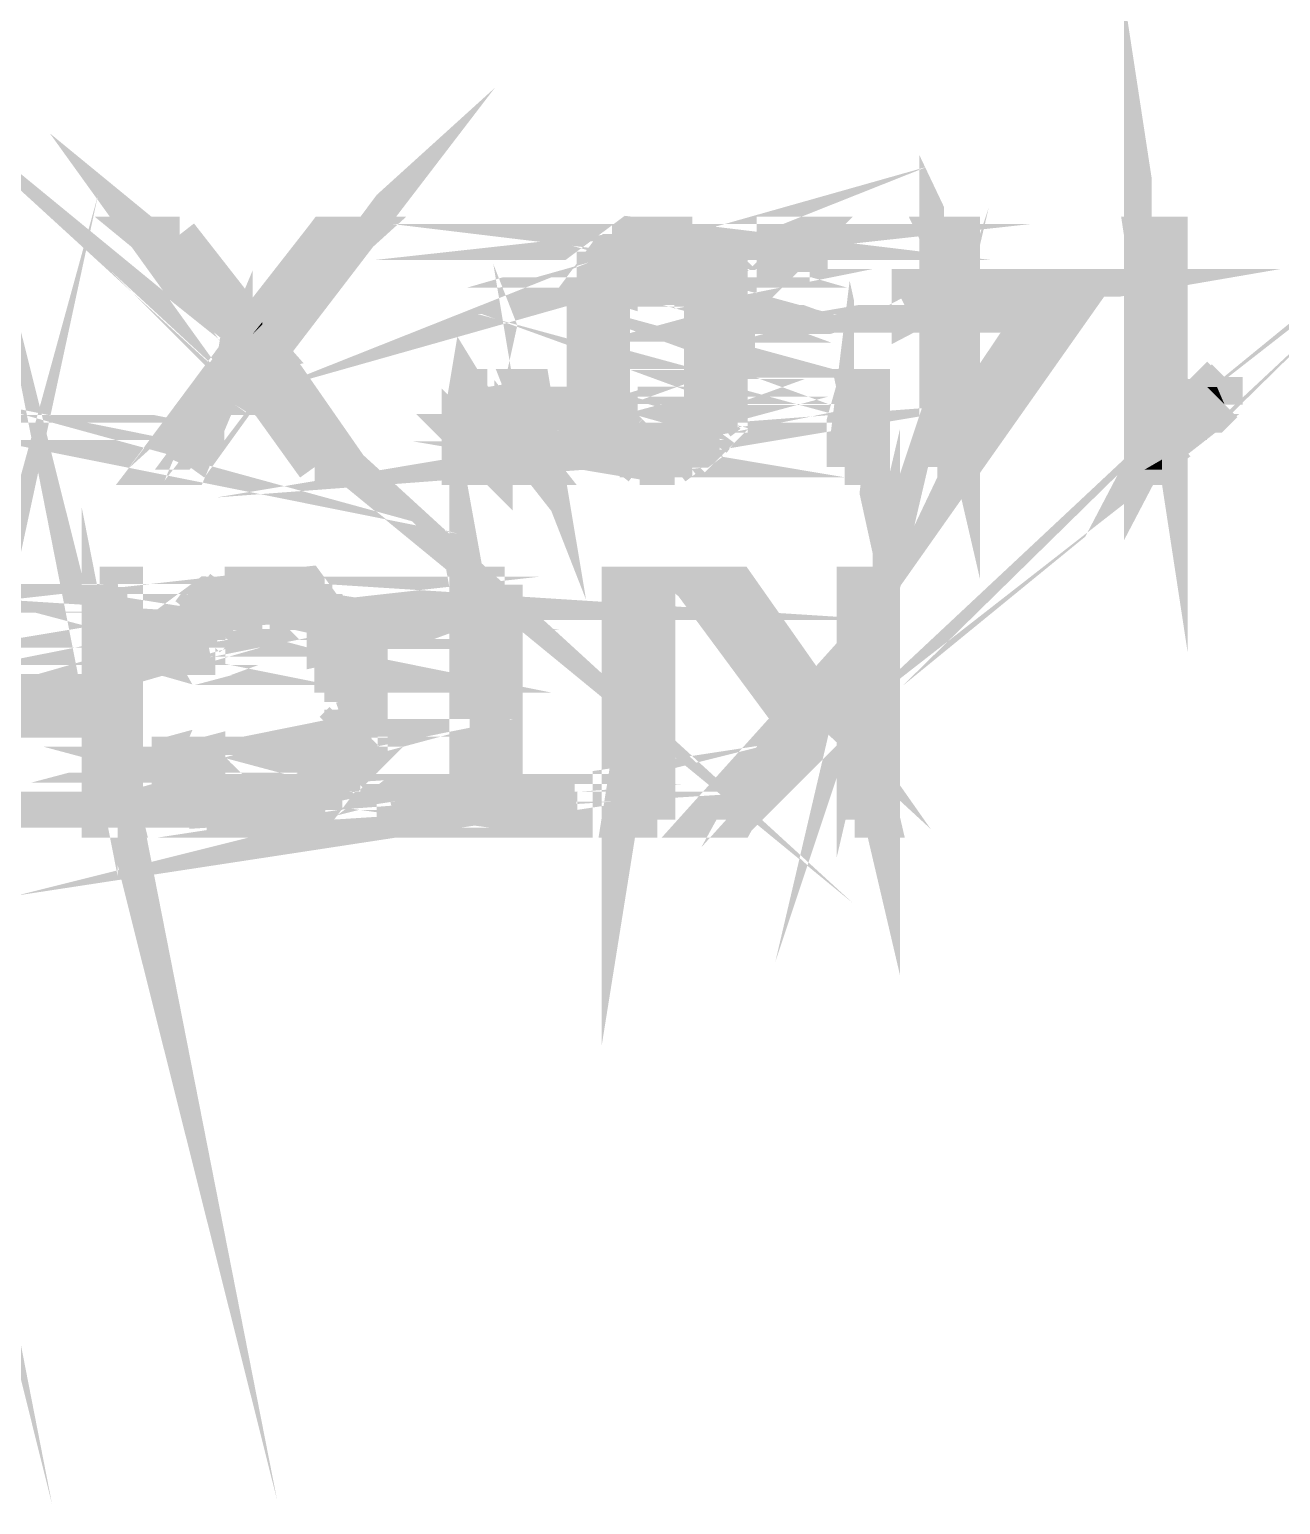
# Model space of a CAD drawing. Header units: inches. Extents: x -524 to 1067, y -71 to 1110.
# Drawn here: x 699.41 to 731.63, y 355.13 to 393.1 of the extents above; entities that cross this region are included whole.
import ezdxf

# ---------------------------------------------------------------- set-up
doc = ezdxf.new("R2010")
doc.units = ezdxf.units.IN
doc.header["$MEASUREMENT"] = 0
doc.layers.add('H', color=7, linetype='Continuous')
doc.layers.add('P', color=7, linetype='Continuous')

msp = doc.modelspace()

# ---------------------------------------------------------------- hatches: boundary and pattern name
at = {"layer": 'H', "linetype": 'Continuous'}
for points in [[(704.955, 385.7), (704.955, 385.506), (704.695, 384.539), (702.378, 387.824), (703.345, 387.824), (704.955, 385.7)], [(705.597, 384.798), (705.144, 385.247), (705.144, 385.247), (705.404, 385.572), (705.404, 385.7), (707.013, 387.824), (707.915, 387.824), (705.144, 385.247), (705.144, 385.247), (707.915, 387.824), (705.597, 384.798), (705.597, 384.798)], [(714.674, 387.565), (714.933, 387.824), (716.543, 387.824), (716.543, 387.565), (714.674, 387.565)], [(718.601, 386.857), (718.601, 387.824), (719.503, 387.824), (719.503, 386.857), (718.601, 386.857)], [(722.788, 386.408), (722.788, 387.824), (723.496, 387.824), (723.496, 386.408), (722.788, 386.408)], [(728.773, 383.189), (728.131, 381.772), (728.131, 387.824), (728.773, 387.824), (728.773, 383.189)], [(714.415, 387.375), (714.415, 387.565), (716.733, 387.565), (716.992, 387.375), (714.415, 387.375)], [(713.966, 386.667), (713.966, 386.857), (714.225, 387.116), (715.382, 387.375), (715.123, 387.116), (714.933, 387.116), (714.933, 386.857), (714.674, 386.857), (713.966, 386.667)], [(714.225, 387.116), (714.225, 387.375), (715.382, 387.375), (714.225, 387.116)], [(717.185, 386.667), (716.543, 386.857), (716.284, 386.857), (716.284, 387.116), (716.09, 387.116), (716.09, 387.309), (715.835, 387.375), (716.09, 387.375), (716.992, 387.116), (717.185, 387.116), (717.185, 386.667)], [(716.992, 387.116), (715.835, 387.375), (716.992, 387.375), (716.992, 387.116)], [(714.674, 386.408), (713.966, 386.667), (714.674, 386.857), (714.674, 386.408)], [(713.966, 386.408), (713.966, 386.667), (714.674, 386.408), (713.966, 386.408)], [(716.543, 386.408), (716.543, 386.857), (717.185, 386.667), (717.441, 386.667), (717.441, 385.247), (717.7, 385.057), (717.7, 384.798), (717.441, 384.539), (717.441, 384.349), (716.733, 384.09), (716.733, 386.408), (716.543, 386.408)], [(713.707, 386.214), (713.707, 386.408), (714.415, 386.214), (713.707, 386.214)], [(714.415, 386.214), (713.707, 386.408), (714.674, 386.408), (714.415, 386.214)], [(722.076, 385.7), (726.262, 386.408), (726.262, 385.7), (722.076, 385.7)], [(722.076, 385.7), (723.496, 386.408), (726.262, 386.408), (722.076, 385.7)], [(722.076, 385.7), (722.076, 386.408), (723.496, 386.408), (722.076, 385.7)], [(713.707, 384.798), (713.707, 386.214), (714.415, 386.214), (714.415, 384.798), (713.707, 384.798)], [(704.695, 384.539), (704.955, 385.506), (705.144, 385.506), (705.144, 385.247), (704.695, 384.539)], [(705.144, 385.247), (705.404, 385.506), (705.404, 385.572), (705.144, 385.247)], [(722.788, 381.772), (723.496, 382.929), (725.295, 385.7), (723.496, 381.772), (722.788, 381.772)], [(723.496, 382.929), (722.788, 381.772), (722.788, 385.7), (723.496, 385.7), (723.496, 382.929)], [(723.496, 381.772), (725.295, 385.7), (726.262, 385.7), (723.496, 381.772)], [(704.695, 384.539), (705.144, 385.247), (705.597, 384.798), (707.721, 381.772), (704.695, 384.539)], [(714.415, 384.09), (713.707, 384.349), (713.707, 384.798), (714.415, 384.539), (714.415, 384.09)], [(714.415, 384.539), (713.707, 384.798), (714.415, 384.798), (714.415, 384.539)], [(704.695, 383.448), (703.535, 381.772), (702.637, 381.772), (704.695, 384.539), (705.144, 384.09), (704.955, 383.769), (705.144, 384.09), (704.695, 383.641), (704.695, 383.641), (704.955, 383.897), (704.889, 383.641), (704.695, 383.641), (704.695, 383.641), (704.695, 383.448)], [(707.721, 381.772), (705.144, 384.09), (704.695, 384.539), (707.721, 381.772)], [(713.707, 384.09), (713.707, 384.349), (714.415, 384.09), (713.707, 384.09)], [(716.733, 383.448), (716.733, 384.09), (717.441, 384.349), (717.441, 383.189), (717.185, 382.929), (717.185, 382.74), (716.543, 382.929), (716.543, 383.189), (716.733, 383.448)], [(707.721, 381.772), (705.404, 383.897), (705.144, 383.897), (705.144, 384.09), (707.721, 381.772)], [(713.966, 382.929), (713.966, 383.189), (713.707, 383.448), (713.707, 384.09), (714.415, 384.09), (714.415, 383.448), (714.674, 383.448), (714.674, 382.929), (713.966, 382.929)], [(730.19, 383.448), (729.996, 383.897), (730.19, 384.09), (730.19, 383.448)], [(707.721, 381.772), (705.404, 383.641), (705.404, 383.897), (707.721, 381.772)], [(706.82, 381.772), (705.597, 383.448), (705.404, 383.641), (707.721, 381.772), (706.82, 381.772)], [(710.488, 381.772), (710.488, 382.74), (710.747, 383.897), (711.199, 383.897), (711.389, 382.74), (711.389, 381.772), (710.488, 381.772)], [(711.908, 381.772), (711.908, 382.74), (712.097, 383.897), (712.356, 383.897), (712.616, 382.74), (712.616, 381.772), (711.908, 381.772)], [(720.47, 381.772), (720.47, 382.929), (720.726, 383.897), (721.178, 383.897), (721.178, 381.772), (720.47, 381.772)], [(729.029, 383.448), (729.288, 383.641), (729.482, 383.641), (730.19, 383.448), (729.029, 383.448)], [(730.19, 383.448), (729.482, 383.641), (729.741, 383.897), (730.19, 383.448)], [(730.19, 383.448), (729.741, 383.897), (729.996, 383.897), (730.19, 383.448)], [(728.773, 383.189), (730.19, 383.448), (729.996, 383.189), (728.773, 383.189)], [(728.773, 383.189), (729.029, 383.448), (730.19, 383.448), (728.773, 383.189)], [(714.225, 382.481), (714.225, 382.74), (713.966, 382.929), (714.674, 382.929), (715.123, 382.481), (714.225, 382.481)], [(716.09, 382.481), (716.543, 382.929), (717.185, 382.74), (716.992, 382.481), (716.09, 382.481)], [(729.482, 382.929), (728.131, 381.772), (728.773, 383.189), (729.741, 383.189), (729.741, 382.929), (729.482, 382.929)], [(728.131, 381.772), (729.482, 382.929), (729.288, 382.74), (728.131, 381.772)], [(714.415, 382.221), (714.225, 382.481), (715.576, 382.481), (714.415, 382.221)], [(714.415, 382.221), (716.992, 382.481), (716.733, 382.221), (714.415, 382.221)], [(714.415, 382.221), (715.576, 382.481), (716.992, 382.481), (714.415, 382.221)], [(728.131, 381.772), (729.029, 382.546), (729.029, 382.74), (729.288, 382.74), (729.029, 382.546), (729.029, 382.481), (728.131, 381.772)], [(728.131, 381.772), (729.029, 382.481), (728.773, 382.221), (728.131, 381.772)], [(715.123, 381.772), (714.933, 382.032), (714.674, 382.032), (714.415, 382.221), (716.733, 382.221), (716.543, 382.032), (716.284, 382.032), (716.09, 381.772), (715.123, 381.772)], [(728.131, 381.772), (728.773, 382.221), (728.58, 382.032), (728.131, 381.772)], [(728.131, 381.772), (728.58, 382.032), (728.58, 381.772), (728.131, 381.772)], [(698.002, 375.268), (697.294, 372.761), (697.294, 378.747), (698.002, 375.977), (701.217, 375.268), (698.002, 375.268)], [(701.929, 372.761), (701.217, 375.268), (701.217, 378.747), (701.929, 372.761)], [(701.929, 372.761), (701.217, 378.747), (701.929, 378.747), (701.929, 372.761)], [(703.794, 378.294), (703.987, 378.553), (704.247, 378.553), (706.564, 378.747), (706.82, 378.553), (707.013, 378.553), (707.013, 378.294), (703.794, 378.294)], [(704.247, 378.553), (704.502, 378.747), (706.564, 378.747), (704.247, 378.553)], [(710.747, 373.469), (710.747, 378.747), (711.648, 378.747), (711.648, 373.469), (710.747, 373.469)], [(714.674, 372.761), (714.674, 378.747), (715.576, 378.747), (715.576, 372.761), (714.674, 372.761)], [(719.758, 375.787), (719.05, 375.268), (716.543, 378.747), (717.7, 378.747), (719.758, 375.787)], [(720.726, 372.761), (720.726, 378.747), (721.368, 378.747), (721.368, 372.761), (720.726, 372.761)], [(703.535, 378.104), (705.404, 378.294), (705.404, 378.104), (703.535, 378.104)], [(703.535, 378.104), (703.794, 378.294), (705.404, 378.294), (703.535, 378.104)], [(705.597, 378.104), (705.597, 378.294), (707.272, 378.104), (705.597, 378.104)], [(707.272, 378.104), (705.597, 378.294), (707.272, 378.294), (707.272, 378.104)], [(703.535, 377.845), (703.535, 378.104), (704.695, 378.104), (704.502, 377.845), (703.535, 377.845)], [(706.564, 377.845), (706.305, 378.104), (707.462, 378.104), (707.462, 377.845), (706.564, 377.845)], [(703.086, 377.137), (703.086, 377.652), (703.345, 377.652), (704.502, 377.845), (703.987, 377.396), (703.987, 377.137), (703.794, 377.137), (703.794, 376.944), (702.827, 376.944), (703.086, 377.137)], [(703.345, 377.652), (703.345, 377.845), (704.502, 377.845), (703.345, 377.652)], [(706.82, 377.652), (706.82, 377.845), (707.721, 377.845), (707.721, 377.652), (706.82, 377.652)], [(707.013, 377.137), (707.013, 377.652), (707.915, 377.652), (707.915, 377.396), (707.013, 377.137)], [(707.013, 377.137), (707.915, 377.396), (707.915, 377.137), (707.013, 377.137)], [(707.272, 376.429), (707.272, 377.137), (707.915, 377.137), (708.17, 376.944), (708.17, 375.977), (707.462, 375.787), (707.462, 376.236), (707.272, 376.429)], [(703.794, 376.688), (702.827, 376.944), (703.794, 376.944), (703.794, 376.688)], [(717.7, 372.761), (719.758, 375.787), (720.726, 376.688), (720.726, 375.787), (717.7, 372.761)], [(701.217, 375.268), (698.002, 375.977), (701.217, 375.977), (701.217, 375.268)], [(707.462, 375.268), (707.462, 375.787), (708.17, 375.528), (708.17, 374.82), (707.915, 374.626), (707.915, 374.371), (707.013, 374.111), (707.013, 374.371), (707.272, 374.371), (707.272, 375.079), (707.462, 375.268)], [(708.17, 375.528), (707.462, 375.787), (708.17, 375.977), (708.17, 375.528)], [(716.733, 372.761), (719.05, 375.268), (719.758, 375.787), (717.7, 372.761), (716.733, 372.761)], [(701.217, 372.761), (701.217, 375.268), (701.929, 372.761), (701.217, 372.761)], [(703.086, 374.371), (703.794, 374.626), (703.794, 374.371), (703.086, 374.371)], [(703.086, 374.111), (703.086, 374.371), (703.987, 374.371), (703.987, 374.111), (704.247, 373.918), (703.345, 373.659), (703.345, 374.111), (703.086, 374.111)], [(706.564, 373.659), (707.013, 374.111), (707.915, 374.111), (707.462, 373.659), (706.564, 373.659)], [(707.013, 374.111), (707.915, 374.371), (707.915, 374.111), (707.013, 374.111)], [(703.535, 373.469), (703.535, 373.659), (703.345, 373.659), (704.247, 373.918), (704.247, 373.659), (704.502, 373.659), (703.535, 373.469)], [(703.535, 373.469), (704.502, 373.659), (704.695, 373.469), (703.535, 373.469)], [(703.794, 373.21), (703.794, 373.469), (707.272, 373.469), (706.82, 372.951), (703.987, 372.951), (703.987, 373.21), (703.794, 373.21)], [(706.305, 373.469), (706.305, 373.659), (707.462, 373.659), (707.462, 373.469), (706.305, 373.469)], [(708.882, 372.761), (713.517, 373.469), (713.517, 372.761), (708.882, 372.761)], [(708.882, 372.761), (711.648, 373.469), (713.517, 373.469), (708.882, 372.761)], [(708.882, 372.761), (708.882, 373.469), (711.648, 373.469), (708.882, 372.761)], [(704.502, 372.761), (704.502, 372.951), (706.564, 372.951), (706.305, 372.761), (704.502, 372.761)]]:
    msp.add_hatch(color=256, dxfattribs=at).paths.add_polyline_path(points)

# ---------------------------------------------------------------- linework, layer by layer
at = {"layer": 'P', "const_width": 0.927}
for points in [[(705.404, 383.897), (707.655, 381.838), (705.144, 383.897), (705.404, 383.897)], [(705.597, 384.798), (707.915, 387.824), (705.144, 385.313), (705.597, 384.798)], [(704.889, 385.765), (702.378, 387.824), (704.695, 384.605)], [(695.425, 375.334), (696.067, 372.761), (695.425, 376.042), (695.425, 375.334)], [(701.217, 375.334), (701.863, 372.761), (701.217, 376.042), (701.217, 375.334)], [(722.788, 386.473), (723.43, 386.473), (722.788, 387.824), (722.788, 386.473)], [(714.608, 386.922), (713.966, 386.667), (714.868, 386.922), (714.608, 386.922)], [(728.773, 387.824), (728.065, 387.824), (728.773, 383.189), (728.773, 387.824)], [(697.936, 375.334), (697.936, 376.042), (697.228, 372.761), (697.936, 375.334)], [(707.915, 387.824), (705.144, 385.313), (707.013, 387.824), (707.915, 387.824)], [(720.66, 375.787), (721.368, 378.812), (720.66, 376.688), (720.66, 375.787)], [(704.889, 385.765), (702.378, 387.824), (703.279, 387.824)], [(703.279, 387.824), (704.889, 385.765)], [(705.144, 385.313), (707.013, 387.824)], [(707.013, 387.824), (705.404, 385.506)], [(707.013, 387.824), (705.404, 385.506)], [(705.404, 385.765), (707.013, 387.824)], [(714.868, 387.824), (716.477, 387.63), (714.608, 387.63), (714.868, 387.824)], [(716.284, 387.824), (714.868, 387.824), (715.123, 387.824)], [(716.284, 387.824), (714.868, 387.824), (716.477, 387.824)], [(714.868, 387.824), (716.477, 387.824)], [(716.477, 387.824), (714.868, 387.824), (714.868, 387.824), (716.477, 387.824)], [(714.868, 387.824), (716.477, 387.63), (716.477, 387.824)], [(716.025, 387.824), (715.123, 387.824)], [(715.123, 387.824), (715.316, 387.824)], [(716.025, 387.824), (715.123, 387.824), (716.284, 387.824), (716.025, 387.824)], [(715.123, 387.824), (716.284, 387.824)], [(715.835, 387.824), (715.576, 387.824), (715.316, 387.824)], [(715.316, 387.824), (715.576, 387.824)], [(715.835, 387.824), (715.316, 387.824), (716.025, 387.824), (715.835, 387.824)], [(715.316, 387.824), (716.025, 387.824), (715.316, 387.824), (715.316, 387.824), (716.025, 387.824), (715.316, 387.824)], [(716.025, 387.824), (716.025, 387.824), (715.316, 387.824)], [(715.576, 387.824), (715.835, 387.824)], [(716.477, 387.824), (716.284, 387.824)], [(719.503, 387.824), (718.601, 386.922), (719.503, 386.922)], [(719.503, 387.824), (718.601, 386.922), (718.601, 387.824), (719.503, 387.824)], [(719.503, 387.824), (719.503, 386.922), (719.503, 387.824)], [(719.503, 387.824), (719.503, 387.824)], [(719.503, 386.922), (719.503, 387.824)], [(723.43, 386.473), (722.788, 387.824), (723.43, 387.824), (723.43, 386.473)], [(728.065, 387.824), (728.773, 383.189), (728.065, 381.838), (728.065, 387.824)], [(714.415, 387.63), (716.733, 387.63), (714.415, 387.375)], [(714.868, 386.922), (713.966, 386.922), (714.868, 387.182), (714.868, 386.922)], [(715.316, 387.375), (714.159, 387.182)], [(715.576, 387.375), (714.159, 387.375)], [(714.159, 387.375), (716.992, 387.375)], [(715.576, 387.375), (714.159, 387.375)], [(714.159, 387.375), (715.316, 387.375), (715.576, 387.375)], [(714.159, 387.375), (715.316, 387.375)], [(715.316, 387.375), (714.159, 387.182)], [(714.159, 387.182), (714.159, 387.375)], [(715.316, 387.375), (714.159, 387.182), (715.316, 387.375)], [(714.415, 387.375), (716.992, 387.375), (714.159, 387.375)], [(714.159, 387.375), (714.415, 387.375)], [(714.415, 387.63), (716.733, 387.63)], [(716.733, 387.63), (714.415, 387.63)], [(714.415, 387.375), (714.415, 387.63)], [(716.733, 387.63), (714.415, 387.375)], [(714.415, 387.375), (716.992, 387.375), (716.733, 387.63)], [(714.415, 387.63), (716.733, 387.63)], [(716.733, 387.63), (716.733, 387.63), (714.415, 387.63)], [(714.608, 387.63), (716.733, 387.63), (714.608, 387.63)], [(716.477, 387.63), (714.608, 387.63), (716.733, 387.63), (716.477, 387.63)], [(715.123, 387.182), (715.316, 387.375)], [(715.316, 387.375), (715.316, 387.375)], [(715.576, 387.375), (716.992, 387.375), (715.576, 387.375), (716.992, 387.375), (715.835, 387.375), (715.576, 387.375)], [(716.992, 387.375), (715.576, 387.375), (716.992, 387.375), (716.992, 387.375)], [(716.992, 387.375), (715.576, 387.375)], [(715.835, 387.375), (716.992, 387.182), (715.835, 387.375)], [(716.992, 387.375), (715.835, 387.375)], [(715.835, 387.375), (716.992, 387.182)], [(716.025, 387.375), (716.992, 387.182)], [(716.025, 387.182), (716.025, 387.375)], [(716.992, 387.182), (716.992, 387.375)], [(702.571, 381.838), (703.535, 381.838), (704.695, 384.605), (702.571, 381.838)], [(713.966, 386.667), (714.868, 386.922), (713.966, 386.922), (713.966, 386.667)], [(713.966, 386.922), (714.868, 387.182), (714.159, 387.182), (713.966, 386.922)], [(717.185, 387.182), (716.284, 387.182), (717.185, 386.922), (717.185, 387.182)], [(714.608, 386.922), (713.966, 386.667), (714.608, 386.922)], [(714.868, 387.182), (714.159, 387.182), (715.123, 387.182), (714.868, 387.182)], [(714.159, 387.182), (715.123, 387.182)], [(715.123, 387.182), (714.159, 387.182)], [(714.159, 387.182), (714.159, 387.182)], [(715.123, 387.182), (714.159, 387.182)], [(714.159, 387.182), (715.123, 387.182), (715.123, 387.182), (714.159, 387.182)], [(716.284, 387.182), (717.185, 386.922), (716.284, 386.922), (716.284, 387.182)], [(716.992, 387.182), (716.025, 387.182)], [(716.992, 387.182), (716.025, 387.182)], [(716.025, 387.182), (717.185, 387.182), (716.992, 387.182)], [(716.025, 387.182), (717.185, 387.182), (716.284, 387.182), (716.025, 387.182)], [(717.185, 386.922), (716.284, 386.922), (717.185, 386.922), (717.185, 386.922), (716.284, 386.922)], [(717.185, 386.922), (716.477, 386.922), (716.284, 386.922)], [(716.477, 386.922), (717.185, 386.667), (716.477, 386.922)], [(717.185, 386.922), (716.477, 386.922)], [(716.477, 386.922), (717.185, 386.667)], [(716.477, 386.922), (717.185, 386.667), (716.477, 386.922)], [(716.477, 386.922), (716.477, 386.922)], [(717.185, 386.667), (717.185, 386.922)], [(717.441, 386.667), (716.477, 386.473), (717.441, 386.473), (717.441, 386.667)], [(713.966, 386.667), (714.608, 386.473), (713.966, 386.667)], [(714.608, 386.667), (713.966, 386.667), (714.608, 386.667), (714.608, 386.667), (713.966, 386.667), (714.608, 386.667)], [(713.966, 386.667), (713.966, 386.667), (714.608, 386.667)], [(713.966, 386.667), (714.608, 386.473), (714.608, 386.667)], [(716.477, 386.667), (717.185, 386.667), (716.477, 386.667), (716.477, 386.667), (717.185, 386.667)], [(716.477, 386.667), (717.441, 386.667)], [(716.477, 386.667), (717.441, 386.667)], [(717.441, 386.667), (716.477, 386.473), (716.477, 386.667)], [(717.441, 386.667), (717.185, 386.667)], [(723.43, 385.765), (722.788, 385.765), (723.43, 382.995), (723.43, 385.765)], [(703.535, 381.838), (704.695, 384.605), (704.695, 383.448)], [(713.707, 386.473), (714.415, 386.214), (713.707, 386.473)], [(714.608, 386.473), (713.707, 386.473), (714.608, 386.473), (713.707, 386.473)], [(713.707, 386.473), (714.415, 386.214)], [(713.966, 386.473), (714.608, 386.473), (713.707, 386.473), (713.966, 386.473)], [(713.707, 386.214), (714.415, 386.214)], [(714.415, 386.214), (713.707, 386.214)], [(713.707, 386.214), (714.415, 386.214)], [(714.415, 386.214), (713.707, 386.021)], [(713.707, 386.021), (713.707, 386.214)], [(714.415, 386.214), (713.707, 386.021)], [(713.707, 386.021), (714.415, 386.021), (714.415, 386.214)], [(713.707, 386.214), (714.415, 386.214), (714.415, 386.214)], [(714.415, 386.214), (713.707, 386.214)], [(714.415, 386.214), (714.608, 386.473)], [(716.733, 386.214), (717.441, 386.021), (716.733, 386.021), (716.733, 386.214)], [(717.441, 386.473), (716.733, 386.473), (717.441, 386.214), (717.441, 386.473)], [(716.733, 386.473), (717.441, 386.214), (716.733, 386.214), (716.733, 386.473)], [(716.477, 386.473), (717.441, 386.473), (716.733, 386.473), (716.477, 386.473)], [(717.441, 386.214), (716.733, 386.214), (717.441, 386.214), (717.441, 386.214), (716.733, 386.214), (717.441, 386.214)], [(716.733, 386.214), (716.733, 386.214), (717.441, 386.214)], [(716.733, 386.214), (717.441, 386.021), (717.441, 386.214)], [(726.197, 385.765), (722.076, 385.765), (726.197, 386.473)], [(721.112, 381.838), (720.66, 383.897), (720.404, 381.838)], [(723.43, 386.473), (726.197, 386.473), (722.076, 385.765)], [(722.076, 386.473), (723.43, 386.473), (722.076, 385.765), (722.076, 386.473)], [(722.076, 385.765), (723.43, 386.473)], [(722.076, 386.473), (722.788, 386.473), (722.076, 386.473), (722.076, 386.473), (722.788, 386.473)], [(722.076, 386.473), (723.43, 386.473), (722.788, 386.473)], [(726.197, 386.473), (723.43, 386.473)], [(723.43, 386.473), (726.197, 386.473)], [(726.197, 386.473), (726.197, 385.765)], [(726.197, 386.473), (726.197, 386.473)], [(698.451, 382.995), (697.483, 383.189), (698.191, 382.995), (698.451, 382.995)], [(713.707, 386.021), (714.415, 386.021)], [(714.415, 386.021), (713.707, 385.765)], [(713.707, 385.765), (713.707, 386.021)], [(714.415, 386.021), (713.707, 385.765)], [(713.707, 385.765), (714.415, 385.765), (714.415, 386.021)], [(717.441, 386.021), (716.733, 386.021), (717.441, 385.765), (717.441, 386.021)], [(716.733, 386.021), (717.441, 385.765), (716.733, 385.765), (716.733, 386.021)], [(725.295, 385.765), (726.197, 385.765), (723.43, 381.838), (725.295, 385.765)], [(704.695, 384.605), (704.889, 385.765)], [(704.695, 384.605), (704.889, 385.765)], [(704.695, 384.605), (705.144, 385.506)], [(704.695, 384.605), (705.144, 385.506), (704.889, 385.506)], [(704.889, 385.506), (704.695, 384.605)], [(704.889, 385.506), (704.695, 384.605)], [(704.889, 385.765), (704.889, 385.506)], [(705.404, 385.506), (705.144, 385.313)], [(705.144, 385.506), (705.144, 385.313)], [(705.404, 385.506), (705.404, 385.765)], [(705.404, 385.506), (705.404, 385.765), (705.404, 385.506)], [(705.404, 385.765), (705.404, 385.765), (705.404, 385.765)], [(713.707, 385.506), (714.415, 385.313), (713.707, 385.313)], [(713.707, 385.765), (714.415, 385.765), (713.707, 385.765), (713.707, 385.765), (714.415, 385.765)], [(713.707, 385.765), (714.415, 385.506)], [(713.707, 385.765), (714.415, 385.506)], [(714.415, 385.506), (713.707, 385.506), (713.707, 385.765)], [(714.415, 385.506), (713.707, 385.506)], [(713.707, 385.506), (714.415, 385.313)], [(713.707, 385.313), (713.707, 385.506)], [(717.441, 385.506), (716.733, 385.313), (717.441, 385.313), (717.441, 385.506)], [(714.415, 385.506), (714.415, 385.765)], [(714.415, 385.313), (714.415, 385.506)], [(717.441, 385.765), (716.733, 385.765), (717.441, 385.506), (717.441, 385.765)], [(716.733, 385.765), (717.441, 385.506), (716.733, 385.506), (716.733, 385.765)], [(717.441, 385.506), (716.733, 385.506), (717.441, 385.506), (717.441, 385.506), (716.733, 385.506)], [(717.441, 385.506), (716.733, 385.313), (716.733, 385.506)], [(721.112, 383.897), (721.112, 381.838), (720.66, 383.897), (721.112, 383.897)], [(722.076, 385.765), (725.295, 385.765)], [(725.295, 385.765), (726.197, 385.765), (722.076, 385.765)], [(722.788, 385.765), (723.43, 382.995)], [(722.788, 381.838), (722.788, 385.765)], [(725.295, 385.765), (723.43, 382.995)], [(723.43, 381.838), (725.295, 385.765)], [(705.144, 385.313), (705.597, 384.798), (704.695, 384.605), (705.144, 385.313)], [(705.144, 385.313), (704.695, 384.605)], [(714.415, 385.313), (713.707, 385.313), (714.415, 385.057)], [(712.55, 382.74), (712.097, 383.897), (711.842, 382.74)], [(713.707, 385.313), (714.415, 385.057)], [(714.415, 385.057), (713.707, 385.057), (713.707, 385.313)], [(714.415, 385.057), (713.707, 385.057)], [(713.707, 385.057), (714.415, 384.798)], [(713.707, 385.057), (714.415, 384.798)], [(714.415, 384.798), (713.707, 384.798), (713.707, 385.057)], [(717.634, 385.057), (716.733, 384.798), (717.634, 384.798), (717.634, 385.057)], [(714.415, 385.057), (714.415, 385.313)], [(714.415, 384.798), (714.415, 385.057)], [(717.441, 385.313), (716.733, 385.057), (717.634, 385.057)], [(716.733, 385.057), (717.634, 385.057), (716.733, 384.798), (716.733, 385.057)], [(716.733, 385.313), (717.441, 385.313), (716.733, 385.057), (716.733, 385.313)], [(717.634, 385.057), (717.441, 385.313)], [(704.695, 383.641), (704.889, 383.897), (704.889, 383.641), (704.695, 383.641)], [(705.597, 384.798), (704.695, 384.605)], [(707.655, 381.838), (705.144, 383.897), (705.144, 384.156), (707.655, 381.838)], [(707.655, 381.838), (705.597, 384.798)], [(711.389, 382.74), (710.681, 383.897), (710.488, 382.74)], [(713.707, 384.798), (714.415, 384.605), (713.707, 384.798), (714.415, 384.605)], [(714.415, 384.605), (713.707, 384.605), (713.707, 384.798)], [(714.415, 384.798), (713.707, 384.798), (714.415, 384.798), (713.707, 384.798)], [(713.707, 384.798), (714.415, 384.605)], [(714.415, 384.605), (714.415, 384.798)], [(716.733, 384.798), (717.441, 384.605), (716.733, 384.605), (716.733, 384.798)], [(716.733, 384.798), (717.634, 384.798)], [(717.634, 384.798), (716.733, 384.798)], [(716.733, 384.798), (716.733, 384.798)], [(717.634, 384.798), (716.733, 384.798)], [(716.733, 384.798), (717.441, 384.605)], [(717.441, 384.605), (717.634, 384.798)], [(704.695, 384.605), (705.144, 384.156), (707.655, 381.838)], [(707.655, 381.838), (704.695, 384.605)], [(704.695, 384.605), (707.655, 381.838)], [(704.695, 384.605), (704.695, 383.448)], [(704.695, 383.448), (705.144, 384.156), (704.695, 384.605)], [(714.415, 384.605), (713.707, 384.605)], [(713.707, 384.605), (714.415, 384.349)], [(713.707, 384.605), (714.415, 384.349)], [(714.415, 384.349), (713.707, 384.349), (713.707, 384.605)], [(713.707, 384.349), (714.415, 384.156), (713.707, 384.349)], [(714.415, 384.349), (713.707, 384.349)], [(713.707, 384.349), (714.415, 384.156)], [(714.415, 384.349), (714.415, 384.605)], [(714.415, 384.156), (714.415, 384.349)], [(717.441, 384.605), (716.733, 384.605), (717.441, 384.605), (717.441, 384.605), (716.733, 384.605)], [(717.441, 384.605), (716.733, 384.349), (716.733, 384.605)], [(717.441, 384.605), (716.733, 384.349)], [(717.441, 384.349), (716.733, 384.156), (717.441, 384.349)], [(716.733, 384.349), (717.441, 384.349)], [(716.733, 384.349), (717.441, 384.349)], [(717.441, 384.349), (716.733, 384.156), (716.733, 384.349)], [(717.441, 384.349), (717.441, 384.605)], [(704.695, 383.448), (705.144, 384.156)], [(705.144, 384.156), (704.695, 383.641)], [(705.144, 384.156), (704.695, 383.641)], [(704.695, 383.641), (704.889, 383.897), (705.144, 384.156)], [(704.889, 383.897), (704.889, 383.897), (704.889, 383.897)], [(705.144, 384.156), (707.655, 381.838), (705.144, 384.156), (705.144, 384.156)], [(705.404, 383.897), (707.655, 381.838), (705.404, 383.897)], [(711.389, 382.74), (710.681, 383.897)], [(710.681, 383.897), (711.199, 383.897)], [(711.199, 383.897), (711.389, 382.74)], [(712.55, 382.74), (712.097, 383.897), (712.356, 383.897), (712.55, 382.74)], [(713.707, 383.897), (714.415, 384.156)], [(713.707, 383.897), (714.415, 384.156)], [(714.415, 384.156), (713.707, 384.156), (713.707, 383.897)], [(714.415, 384.156), (713.707, 384.156), (713.707, 384.156), (714.415, 384.156)], [(713.707, 384.156), (714.415, 384.156), (714.415, 384.156), (713.707, 384.156)], [(713.707, 383.641), (714.415, 383.897)], [(713.707, 383.641), (714.415, 383.897)], [(714.415, 383.897), (713.707, 383.897), (713.707, 383.641)], [(714.415, 383.897), (713.707, 383.897)], [(714.415, 384.156), (714.415, 383.897)], [(714.415, 383.897), (714.415, 383.641)], [(717.441, 383.897), (716.733, 383.641), (717.441, 383.641), (717.441, 383.897)], [(716.733, 384.156), (717.441, 383.897), (716.733, 383.897), (716.733, 384.156)], [(717.441, 384.156), (716.733, 384.156)], [(716.733, 384.156), (717.441, 383.897), (717.441, 384.156)], [(717.441, 383.897), (716.733, 383.897), (717.441, 383.897), (717.441, 383.897), (716.733, 383.897)], [(717.441, 383.897), (716.733, 383.641), (716.733, 383.897)], [(720.66, 383.897), (720.404, 381.838)], [(720.404, 381.838), (720.404, 382.995), (720.66, 383.897)], [(721.112, 383.897), (721.112, 382.995), (721.112, 383.897), (721.112, 383.897), (721.112, 382.995)], [(721.112, 383.897), (721.112, 381.838)], [(729.482, 383.641), (729.741, 383.897), (730.19, 383.448)], [(729.741, 383.897), (730.19, 383.448)], [(729.93, 383.897), (729.741, 383.897)], [(730.19, 384.156), (729.93, 383.897)], [(730.19, 383.448), (729.93, 383.897)], [(730.19, 383.448), (729.93, 383.897)], [(729.93, 383.897), (729.93, 383.897)], [(729.93, 383.897), (730.19, 383.448)], [(729.93, 383.897), (730.19, 383.448)], [(730.19, 383.448), (730.19, 384.156)], [(730.19, 383.448), (730.19, 384.156), (730.19, 384.156), (730.19, 383.448)], [(698.9, 383.448), (697.936, 383.641), (698.191, 383.641)], [(697.743, 383.448), (698.9, 383.448), (697.936, 383.641), (697.743, 383.448)], [(704.695, 383.641), (704.695, 383.448)], [(705.404, 383.641), (705.597, 383.448), (707.655, 381.838), (705.404, 383.641)], [(705.404, 383.641), (707.655, 381.838), (705.404, 383.641), (705.404, 383.641)], [(711.648, 373.469), (710.681, 378.812), (710.681, 373.469)], [(711.842, 381.838), (712.55, 381.838), (711.842, 382.74), (711.842, 381.838)], [(714.415, 383.448), (713.707, 383.641)], [(713.707, 383.641), (713.707, 383.448)], [(714.415, 383.448), (713.707, 383.641)], [(713.707, 383.641), (714.415, 383.641), (714.415, 383.448)], [(713.707, 383.641), (714.415, 383.641), (713.707, 383.641), (713.707, 383.641), (714.415, 383.641)], [(716.733, 383.641), (717.441, 383.448), (716.733, 383.448), (716.733, 383.641)], [(716.733, 383.641), (717.441, 383.641), (716.733, 383.641), (716.733, 383.641), (717.441, 383.641)], [(716.733, 383.641), (717.441, 383.448), (717.441, 383.641)], [(730.19, 383.448), (729.222, 383.641), (729.029, 383.448)], [(730.19, 383.448), (729.222, 383.641)], [(729.222, 383.641), (729.482, 383.641), (730.19, 383.448)], [(729.482, 383.641), (730.19, 383.448), (729.482, 383.641), (730.19, 383.448), (729.482, 383.641), (729.482, 383.641), (730.19, 383.448)], [(704.695, 383.448), (703.535, 381.838)], [(705.597, 383.448), (707.655, 381.838)], [(706.754, 381.838), (705.597, 383.448)], [(710.488, 381.838), (711.389, 381.838), (710.488, 382.74), (710.488, 381.838)], [(714.608, 383.189), (713.707, 383.448), (714.608, 383.448), (714.608, 383.189)], [(714.608, 382.995), (713.966, 382.995), (714.608, 383.189), (714.608, 382.995)], [(713.966, 382.995), (714.608, 383.189), (713.966, 383.189), (713.966, 382.995)], [(717.441, 383.189), (716.477, 382.995), (717.185, 382.995)], [(714.868, 382.74), (713.966, 382.995), (714.159, 382.74)], [(717.441, 383.448), (716.477, 383.189), (717.441, 383.189), (717.441, 383.448)], [(714.608, 383.189), (713.707, 383.448)], [(713.707, 383.448), (713.966, 383.189)], [(713.707, 383.448), (714.608, 383.448), (713.707, 383.448), (713.707, 383.448), (714.608, 383.448)], [(713.707, 383.448), (714.415, 383.448), (714.608, 383.448)], [(713.707, 383.448), (714.415, 383.448)], [(714.608, 383.189), (713.966, 383.189), (714.608, 383.189), (714.608, 383.189), (713.966, 383.189)], [(717.441, 383.448), (716.477, 383.189)], [(716.477, 383.189), (716.733, 383.448)], [(716.477, 383.189), (717.441, 383.189), (716.477, 383.189), (716.477, 383.189), (717.441, 383.189), (716.477, 383.189)], [(717.441, 383.189), (717.441, 383.189), (716.477, 383.189)], [(717.441, 383.189), (716.477, 382.995), (716.477, 383.189)], [(717.441, 383.448), (716.733, 383.448), (717.441, 383.448), (717.441, 383.448), (716.733, 383.448)], [(717.185, 382.995), (717.441, 383.189)], [(729.482, 382.995), (728.065, 381.838), (728.773, 383.189)], [(728.065, 381.838), (729.029, 382.74), (729.029, 382.481)], [(730.19, 383.448), (729.93, 383.189), (728.773, 383.189)], [(728.773, 383.189), (730.19, 383.448)], [(730.19, 383.448), (728.773, 383.189)], [(728.773, 383.189), (729.029, 383.448)], [(729.93, 383.189), (728.773, 383.189), (729.93, 383.189), (729.93, 383.189), (728.773, 383.189), (729.93, 383.189)], [(728.773, 383.189), (728.773, 383.189), (729.93, 383.189)], [(728.773, 383.189), (729.741, 383.189), (729.93, 383.189)], [(729.741, 383.189), (728.773, 383.189)], [(728.773, 383.189), (729.741, 383.189)], [(729.741, 382.995), (728.773, 383.189)], [(728.773, 383.189), (729.482, 382.995), (729.741, 382.995)], [(728.773, 383.189), (729.482, 382.995)], [(729.029, 383.448), (730.19, 383.448)], [(730.19, 383.448), (729.029, 383.448)], [(729.029, 383.448), (730.19, 383.448)], [(729.029, 383.448), (730.19, 383.448)], [(716.992, 382.481), (714.415, 382.287), (715.576, 382.481)], [(711.389, 381.838), (710.488, 382.74), (711.389, 382.74), (711.389, 381.838)], [(710.488, 382.74), (711.389, 382.74)], [(714.868, 382.74), (713.966, 382.995), (714.608, 382.995)], [(712.55, 381.838), (711.842, 382.74), (712.55, 382.74), (712.55, 381.838)], [(711.842, 382.74), (712.55, 382.74)], [(713.966, 382.995), (714.608, 382.995), (714.608, 382.995), (713.966, 382.995)], [(714.608, 382.995), (713.966, 382.995), (714.608, 382.995), (713.966, 382.995), (713.966, 382.995), (714.608, 382.995)], [(714.159, 382.481), (714.868, 382.74)], [(714.159, 382.481), (714.868, 382.74)], [(714.868, 382.74), (714.159, 382.74), (714.159, 382.481)], [(714.868, 382.74), (714.159, 382.74), (714.868, 382.74), (714.868, 382.74), (714.159, 382.74)], [(714.608, 382.995), (714.868, 382.74)], [(714.868, 382.74), (715.123, 382.481)], [(716.992, 382.481), (716.025, 382.481), (716.284, 382.74)], [(717.185, 382.74), (716.284, 382.74), (716.477, 382.995)], [(717.185, 382.74), (716.284, 382.74), (717.185, 382.74), (717.185, 382.74), (716.284, 382.74), (717.185, 382.74)], [(716.284, 382.74), (716.284, 382.74), (717.185, 382.74)], [(716.284, 382.74), (716.992, 382.481)], [(716.284, 382.74), (716.992, 382.481)], [(716.477, 382.995), (717.185, 382.74), (716.477, 382.995), (717.185, 382.74)], [(716.477, 382.995), (717.185, 382.995), (716.477, 382.995), (716.477, 382.995), (717.185, 382.995)], [(716.477, 382.995), (717.185, 382.74)], [(716.992, 382.481), (717.185, 382.74)], [(717.185, 382.74), (717.185, 382.995)], [(721.112, 381.838), (721.112, 382.995)], [(723.43, 382.995), (723.43, 381.838), (722.788, 381.838)], [(722.788, 381.838), (723.43, 382.995)], [(723.43, 382.995), (722.788, 381.838)], [(723.43, 382.995), (723.43, 381.838)], [(729.482, 382.995), (729.222, 382.74), (728.065, 381.838), (729.482, 382.995)], [(728.065, 381.838), (729.029, 382.74), (729.222, 382.74), (728.065, 381.838)], [(729.222, 382.74), (728.065, 381.838), (729.222, 382.74), (729.222, 382.74)], [(715.316, 382.481), (714.159, 382.481), (715.316, 382.481), (714.159, 382.481), (715.576, 382.481), (715.316, 382.481)], [(714.159, 382.481), (715.576, 382.481)], [(714.415, 382.287), (714.159, 382.481)], [(715.316, 382.481), (714.159, 382.481), (715.123, 382.481)], [(714.159, 382.481), (715.123, 382.481), (714.159, 382.481), (714.159, 382.481), (715.123, 382.481)], [(716.992, 382.481), (716.733, 382.287), (714.415, 382.287)], [(714.415, 382.287), (716.992, 382.481)], [(714.415, 382.287), (715.576, 382.481)], [(715.576, 382.481), (714.415, 382.287)], [(715.576, 382.481), (714.415, 382.287)], [(714.608, 382.032), (716.733, 382.287), (716.477, 382.032)], [(715.123, 382.481), (715.316, 382.481)], [(715.576, 382.481), (716.992, 382.481), (715.835, 382.481), (715.576, 382.481)], [(715.576, 382.481), (716.992, 382.481)], [(715.576, 382.481), (715.576, 382.481)], [(716.992, 382.481), (715.835, 382.481), (716.025, 382.481), (716.992, 382.481)], [(716.992, 382.481), (716.025, 382.481), (716.992, 382.481), (716.992, 382.481), (716.025, 382.481), (716.992, 382.481)], [(716.025, 382.481), (716.025, 382.481)], [(721.368, 372.761), (720.66, 375.787), (721.368, 378.812), (721.368, 372.761)], [(729.029, 382.481), (728.773, 382.287), (728.065, 381.838)], [(728.065, 381.838), (729.029, 382.481)], [(729.029, 382.481), (728.065, 381.838)], [(716.025, 381.838), (714.868, 382.032), (716.284, 382.032)], [(716.733, 382.287), (714.415, 382.287), (714.608, 382.032)], [(716.733, 382.287), (714.415, 382.287), (716.733, 382.287), (716.733, 382.287), (714.415, 382.287)], [(716.733, 382.287), (716.733, 382.287), (714.415, 382.287)], [(716.733, 382.287), (714.415, 382.287), (714.415, 382.287), (716.733, 382.287)], [(714.608, 382.032), (716.733, 382.287)], [(714.868, 382.032), (716.477, 382.032), (714.608, 382.032)], [(714.608, 382.032), (714.868, 382.032)], [(716.477, 382.032), (714.608, 382.032)], [(714.608, 382.032), (716.477, 382.032)], [(714.608, 382.032), (716.477, 382.032)], [(716.477, 382.032), (714.608, 382.032), (714.608, 382.032), (716.477, 382.032)], [(716.025, 381.838), (714.868, 382.032)], [(714.868, 382.032), (715.123, 381.838)], [(714.868, 382.032), (716.284, 382.032), (714.868, 382.032), (714.868, 382.032), (716.284, 382.032)], [(714.868, 382.032), (716.477, 382.032), (716.284, 382.032)], [(716.284, 382.032), (716.025, 381.838)], [(716.477, 382.032), (716.477, 382.032)], [(728.065, 381.838), (728.773, 382.287)], [(728.773, 382.287), (728.065, 381.838), (728.773, 382.287), (728.773, 382.287)], [(728.58, 382.032), (728.065, 381.838), (728.58, 382.032)], [(728.58, 382.032), (728.065, 381.838)], [(728.58, 382.032), (728.065, 381.838), (728.58, 382.032)], [(728.773, 382.287), (728.58, 382.032)], [(728.58, 382.032), (728.58, 382.032)], [(707.655, 381.838), (706.754, 381.838)], [(716.025, 381.838), (715.123, 381.838), (715.316, 381.838)], [(716.025, 381.838), (715.123, 381.838)], [(715.123, 381.838), (716.025, 381.838), (716.025, 381.838), (715.123, 381.838)], [(715.576, 381.838), (715.316, 381.838)], [(715.316, 381.838), (715.576, 381.838), (715.835, 381.838), (715.576, 381.838)], [(715.316, 381.838), (715.835, 381.838)], [(715.835, 381.838), (715.316, 381.838), (715.316, 381.838), (715.835, 381.838)], [(715.316, 381.838), (716.025, 381.838)], [(715.316, 381.838), (716.025, 381.838)], [(716.025, 381.838), (715.835, 381.838)], [(720.404, 381.838), (721.112, 381.838)], [(728.58, 381.838), (728.065, 381.838)], [(728.065, 381.838), (728.58, 381.838)], [(728.58, 381.838), (728.58, 381.838)], [(721.368, 378.812), (720.66, 376.688), (720.66, 378.812), (721.368, 378.812)], [(706.564, 378.812), (706.754, 378.553), (704.247, 378.553), (706.564, 378.812)], [(701.863, 372.761), (701.217, 376.042), (701.217, 378.812)], [(701.217, 378.812), (701.863, 372.761)], [(701.863, 372.761), (701.217, 378.812)], [(701.217, 378.812), (701.863, 378.812), (701.863, 372.761)], [(706.564, 378.812), (704.247, 378.553), (704.436, 378.812)], [(704.695, 378.812), (706.305, 378.812), (704.436, 378.812), (704.695, 378.812)], [(706.305, 378.812), (704.436, 378.812), (706.564, 378.812), (706.305, 378.812)], [(704.436, 378.812), (706.564, 378.812), (704.436, 378.812), (704.436, 378.812), (706.564, 378.812), (704.436, 378.812)], [(706.564, 378.812), (706.564, 378.812), (704.436, 378.812)], [(704.889, 378.812), (706.046, 378.812), (704.695, 378.812), (704.889, 378.812)], [(706.046, 378.812), (704.695, 378.812), (706.305, 378.812), (706.046, 378.812)], [(705.144, 378.812), (705.852, 378.812), (704.889, 378.812)], [(704.889, 378.812), (705.144, 378.812)], [(705.852, 378.812), (704.889, 378.812)], [(704.889, 378.812), (705.852, 378.812)], [(704.889, 378.812), (705.852, 378.812)], [(705.852, 378.812), (704.889, 378.812), (704.889, 378.812), (705.852, 378.812)], [(704.889, 378.812), (706.046, 378.812)], [(705.597, 378.812), (705.404, 378.812), (705.144, 378.812), (705.404, 378.812)], [(705.597, 378.812), (705.144, 378.812), (705.852, 378.812), (705.597, 378.812)], [(705.404, 378.812), (705.597, 378.812)], [(705.852, 378.812), (705.852, 378.812)], [(706.046, 378.812), (705.852, 378.812)], [(711.648, 373.469), (710.681, 378.812), (711.648, 378.812)], [(711.648, 378.812), (711.648, 373.469)], [(715.576, 378.812), (714.608, 372.761), (715.576, 372.761)], [(715.576, 378.812), (714.608, 372.761), (714.608, 378.812), (715.576, 378.812)], [(715.576, 378.812), (715.576, 372.761), (715.576, 378.812), (715.576, 378.812), (715.576, 372.761)], [(719.758, 375.787), (716.477, 378.812), (717.634, 378.812), (719.758, 375.787)], [(719.05, 375.334), (719.758, 375.787), (716.477, 378.812)], [(716.477, 378.812), (719.05, 375.334)], [(703.987, 378.553), (707.013, 378.36), (703.728, 378.36), (703.987, 378.553)], [(705.404, 378.104), (705.404, 378.36), (703.535, 378.104)], [(705.404, 378.36), (703.535, 378.104)], [(703.535, 378.104), (707.207, 378.36)], [(703.535, 378.104), (707.207, 378.36)], [(703.728, 378.36), (703.535, 378.104)], [(707.207, 378.36), (703.728, 378.36)], [(707.207, 378.36), (703.728, 378.36), (703.728, 378.36)], [(703.728, 378.36), (707.207, 378.36)], [(707.013, 378.36), (703.728, 378.36)], [(703.728, 378.36), (707.207, 378.36), (707.013, 378.36)], [(706.754, 378.553), (703.987, 378.553), (704.247, 378.553)], [(706.754, 378.553), (703.987, 378.553), (707.013, 378.553), (706.754, 378.553)], [(703.987, 378.553), (707.013, 378.553), (703.987, 378.553), (703.987, 378.553), (707.013, 378.553)], [(703.987, 378.553), (707.013, 378.36), (707.013, 378.553)], [(706.754, 378.553), (704.247, 378.553), (706.754, 378.553), (706.754, 378.553), (704.247, 378.553)], [(707.207, 378.36), (705.404, 378.36)], [(705.597, 378.36), (707.207, 378.104), (705.404, 378.36)], [(705.404, 378.36), (705.597, 378.36)], [(707.207, 378.104), (705.404, 378.36)], [(705.404, 378.36), (707.207, 378.36)], [(707.207, 378.104), (705.597, 378.104), (705.597, 378.36), (707.207, 378.104)], [(707.207, 378.36), (707.207, 378.104)], [(704.247, 377.652), (703.279, 377.652), (704.436, 377.845)], [(704.436, 377.845), (703.279, 377.845), (704.436, 377.845), (703.279, 377.845), (704.436, 377.845), (704.436, 377.845), (703.279, 377.845)], [(704.436, 377.845), (703.279, 377.652)], [(703.279, 377.652), (703.279, 377.845)], [(703.535, 377.845), (704.436, 377.845), (703.279, 377.845), (703.535, 377.845)], [(704.889, 378.104), (703.535, 378.104)], [(703.535, 378.104), (704.889, 378.104)], [(704.889, 378.104), (703.535, 378.104)], [(703.535, 378.104), (704.695, 378.104)], [(703.535, 378.104), (704.695, 378.104)], [(704.695, 378.104), (703.535, 377.845)], [(703.535, 377.845), (703.535, 378.104)], [(704.695, 378.104), (703.535, 377.845)], [(703.535, 377.845), (704.436, 377.845), (704.695, 378.104)], [(704.889, 378.104), (703.535, 378.104), (705.144, 378.104)], [(703.535, 378.104), (705.144, 378.104)], [(705.144, 378.104), (703.535, 378.104), (703.535, 378.104), (705.144, 378.104)], [(703.535, 378.104), (705.404, 378.104)], [(703.535, 378.104), (705.404, 378.104)], [(704.436, 377.845), (704.247, 377.652)], [(704.695, 378.104), (704.889, 378.104)], [(705.144, 378.104), (704.889, 378.104)], [(705.404, 378.104), (705.144, 378.104)], [(705.852, 378.104), (707.207, 378.104), (705.597, 378.104)], [(705.597, 378.104), (705.852, 378.104)], [(706.046, 378.104), (707.462, 378.104), (705.852, 378.104), (706.046, 378.104)], [(707.462, 378.104), (705.852, 378.104), (707.207, 378.104)], [(706.046, 378.104), (707.462, 378.104), (706.046, 378.104), (707.462, 378.104), (706.305, 378.104), (706.046, 378.104)], [(707.462, 378.104), (706.305, 378.104)], [(706.305, 378.104), (707.462, 377.845)], [(706.305, 378.104), (707.462, 377.845)], [(707.462, 377.845), (706.564, 377.845), (706.305, 378.104)], [(706.564, 377.845), (707.655, 377.845), (706.564, 377.845), (707.655, 377.845)], [(706.754, 377.845), (706.564, 377.845)], [(707.462, 377.845), (706.564, 377.845), (707.655, 377.845), (707.462, 377.845)], [(707.655, 377.845), (706.754, 377.845)], [(707.655, 377.845), (706.754, 377.845)], [(706.754, 377.845), (707.655, 377.652), (707.655, 377.845)], [(706.754, 377.845), (707.655, 377.652)], [(706.754, 377.652), (706.754, 377.845)], [(707.207, 378.104), (707.462, 378.104)], [(707.462, 377.845), (707.462, 378.104)], [(704.247, 377.652), (703.02, 377.652), (703.987, 377.396)], [(704.247, 377.652), (703.02, 377.652), (703.279, 377.652)], [(703.02, 377.652), (703.987, 377.396)], [(703.02, 377.396), (703.02, 377.652)], [(704.247, 377.652), (703.279, 377.652)], [(703.279, 377.652), (704.247, 377.652), (704.247, 377.652), (703.279, 377.652)], [(703.987, 377.396), (704.247, 377.652)], [(707.915, 377.652), (707.013, 377.396), (707.915, 377.396), (707.915, 377.652)], [(707.013, 377.652), (707.915, 377.652), (707.013, 377.396), (707.013, 377.652)], [(706.754, 377.652), (707.915, 377.652)], [(707.915, 377.652), (706.754, 377.652)], [(707.655, 377.652), (706.754, 377.652)], [(707.655, 377.652), (706.754, 377.652), (707.915, 377.652)], [(707.915, 377.652), (707.655, 377.652)], [(703.987, 377.396), (703.02, 377.203), (703.987, 377.203), (703.987, 377.396)], [(703.728, 377.203), (702.827, 376.944), (703.728, 376.944), (703.728, 377.203)], [(703.728, 377.203), (702.827, 376.944), (703.02, 377.203)], [(703.987, 377.396), (703.02, 377.396)], [(703.987, 377.396), (703.02, 377.396)], [(703.02, 377.396), (703.987, 377.396), (703.987, 377.396), (703.02, 377.396)], [(703.987, 377.396), (703.02, 377.203)], [(703.02, 377.203), (703.02, 377.396)], [(703.02, 377.203), (703.987, 377.203)], [(703.987, 377.203), (703.02, 377.203)], [(703.02, 377.203), (703.02, 377.203)], [(703.987, 377.203), (703.02, 377.203), (703.728, 377.203)], [(703.02, 377.203), (703.728, 377.203)], [(707.915, 377.396), (707.013, 377.203), (707.915, 377.396), (707.013, 377.203), (707.915, 377.203), (707.915, 377.396)], [(703.728, 377.203), (703.987, 377.203)], [(707.013, 377.396), (707.915, 377.396), (707.013, 377.203), (707.013, 377.396)], [(707.915, 377.203), (707.207, 376.944), (708.17, 376.944)], [(707.207, 377.203), (707.915, 377.203), (707.207, 377.203), (707.915, 377.203), (707.207, 376.944), (707.207, 377.203)], [(707.013, 377.203), (707.915, 377.203)], [(707.915, 377.203), (707.013, 377.203)], [(707.207, 377.203), (707.915, 377.203), (707.915, 377.203), (707.207, 377.203)], [(708.17, 376.944), (707.915, 377.203)], [(703.728, 376.944), (702.827, 376.944), (703.728, 376.944)], [(703.728, 376.688), (702.827, 376.944), (703.728, 376.688), (703.728, 376.688)], [(707.207, 376.688), (708.17, 376.495), (707.207, 376.495), (707.207, 376.688)], [(708.17, 376.944), (707.207, 376.688), (708.17, 376.688), (708.17, 376.944)], [(707.207, 376.944), (708.17, 376.944), (707.207, 376.688), (707.207, 376.944)], [(707.207, 376.688), (708.17, 376.688), (707.207, 376.688), (707.207, 376.688), (708.17, 376.688)], [(707.207, 376.688), (708.17, 376.495), (708.17, 376.688)], [(720.66, 376.688), (720.66, 375.787), (719.758, 375.787), (720.66, 376.688)], [(708.17, 376.495), (707.207, 376.495), (708.17, 376.495), (708.17, 376.495), (707.207, 376.495)], [(707.462, 376.236), (707.207, 376.495)], [(708.17, 376.495), (707.462, 376.236)], [(708.17, 376.495), (707.462, 376.236)], [(707.462, 376.236), (708.17, 376.236), (708.17, 376.495)], [(691.947, 376.042), (691.947, 375.334), (695.425, 375.334), (691.947, 376.042)], [(701.217, 375.334), (697.936, 375.334), (697.936, 376.042)], [(697.936, 376.042), (701.217, 375.334)], [(697.936, 376.042), (701.217, 376.042), (697.936, 376.042), (697.936, 376.042), (701.217, 376.042)], [(697.936, 376.042), (701.217, 375.334)], [(701.217, 375.334), (701.217, 376.042)], [(707.462, 376.236), (708.17, 376.236)], [(708.17, 376.236), (707.462, 376.042)], [(707.462, 376.042), (707.462, 376.236)], [(708.17, 376.236), (707.462, 376.042)], [(707.462, 376.042), (708.17, 376.042), (708.17, 376.236)], [(708.17, 376.042), (707.462, 375.787), (708.17, 376.042)], [(707.462, 376.042), (708.17, 376.042), (707.462, 376.042), (707.462, 376.042), (708.17, 376.042), (707.462, 376.042)], [(708.17, 376.042), (708.17, 376.042), (707.462, 376.042)], [(708.17, 376.042), (707.462, 375.787)], [(707.462, 375.787), (707.462, 376.042)], [(707.462, 375.787), (708.17, 375.593), (707.462, 375.787)], [(708.17, 375.787), (707.462, 375.787)], [(707.462, 375.787), (708.17, 375.593)], [(707.462, 375.787), (708.17, 375.593), (707.462, 375.787)], [(707.462, 375.787), (707.462, 375.787)], [(707.462, 375.593), (708.17, 375.593)], [(708.17, 375.593), (707.462, 375.334)], [(707.462, 375.334), (707.462, 375.593)], [(708.17, 375.593), (707.462, 375.334)], [(707.462, 375.334), (708.17, 375.334), (708.17, 375.593)], [(708.17, 375.593), (708.17, 375.787)], [(717.634, 372.761), (719.758, 375.787)], [(720.66, 375.787), (719.758, 375.787), (717.634, 372.761)], [(717.634, 372.761), (720.66, 375.787)], [(719.758, 375.787), (719.05, 375.334)], [(720.66, 372.761), (721.368, 372.761), (720.66, 375.787)], [(720.66, 375.787), (720.66, 372.761)], [(701.217, 375.334), (701.863, 372.761), (701.217, 372.761), (701.217, 375.334)], [(708.17, 375.334), (707.207, 375.079)], [(707.207, 375.079), (707.462, 375.334)], [(708.17, 375.334), (707.207, 375.079)], [(707.462, 375.334), (708.17, 375.334), (707.462, 375.334), (707.462, 375.334), (708.17, 375.334), (707.462, 375.334)], [(708.17, 375.334), (708.17, 375.334), (707.462, 375.334)], [(708.17, 375.079), (708.17, 375.334)], [(719.05, 375.334), (717.634, 372.761), (716.733, 372.761), (719.05, 375.334)], [(719.05, 375.334), (717.634, 372.761)], [(708.17, 375.079), (707.207, 374.885), (708.17, 374.885), (708.17, 375.079)], [(708.17, 374.885), (707.207, 374.626), (707.915, 374.626)], [(707.207, 375.079), (708.17, 375.079)], [(707.207, 375.079), (708.17, 375.079)], [(708.17, 375.079), (707.207, 374.885), (707.207, 375.079)], [(707.207, 374.885), (708.17, 374.885), (707.207, 374.885), (707.207, 374.885), (708.17, 374.885), (707.207, 374.885)], [(708.17, 374.885), (708.17, 374.885), (707.207, 374.885)], [(708.17, 374.885), (707.207, 374.626), (707.207, 374.885)], [(707.915, 374.626), (708.17, 374.885)], [(703.987, 374.433), (703.02, 374.177), (703.987, 374.177), (703.987, 374.433)], [(703.02, 374.433), (703.987, 374.433), (703.02, 374.177), (703.02, 374.433)], [(703.728, 374.626), (703.02, 374.433), (703.728, 374.626)], [(703.02, 374.433), (703.987, 374.433)], [(703.987, 374.433), (703.02, 374.433)], [(703.728, 374.433), (703.02, 374.433), (703.987, 374.433), (703.728, 374.433)], [(707.915, 374.626), (707.207, 374.433), (707.915, 374.433), (707.915, 374.626)], [(707.207, 374.626), (707.915, 374.626), (707.207, 374.433), (707.207, 374.626)], [(707.915, 374.433), (707.013, 374.177), (707.915, 374.433)], [(707.915, 374.433), (707.013, 374.433)], [(707.013, 374.433), (707.207, 374.433)], [(707.915, 374.433), (707.013, 374.433)], [(707.013, 374.433), (707.915, 374.433), (707.915, 374.433), (707.013, 374.433)], [(707.915, 374.433), (707.013, 374.177), (707.013, 374.433)], [(707.207, 374.433), (707.915, 374.433)], [(713.451, 373.469), (708.816, 372.761), (711.648, 373.469)], [(703.987, 374.177), (703.279, 374.177), (704.247, 373.918)], [(703.02, 374.177), (703.987, 374.177), (703.279, 374.177), (703.02, 374.177)], [(703.279, 374.177), (704.247, 373.918)], [(703.279, 373.918), (703.279, 374.177)], [(704.247, 373.918), (703.987, 374.177)], [(707.013, 374.177), (706.754, 373.918)], [(707.655, 373.918), (707.013, 374.177)], [(707.655, 373.918), (707.013, 374.177)], [(707.013, 374.177), (707.915, 374.177), (707.655, 373.918)], [(707.013, 374.177), (707.915, 374.177), (707.915, 374.177), (707.013, 374.177)], [(707.915, 374.177), (707.013, 374.177), (707.013, 374.177), (707.915, 374.177)], [(704.436, 373.725), (704.695, 373.469), (703.535, 373.469), (704.436, 373.725)], [(707.462, 373.725), (706.305, 373.469), (707.462, 373.469)], [(704.247, 373.918), (703.279, 373.725), (704.247, 373.918)], [(704.247, 373.918), (703.279, 373.918)], [(704.247, 373.918), (703.279, 373.918)], [(703.279, 373.918), (704.247, 373.918), (704.247, 373.918), (703.279, 373.918)], [(704.247, 373.918), (703.279, 373.725), (703.279, 373.918)], [(704.247, 373.725), (703.279, 373.725)], [(703.279, 373.725), (704.436, 373.725), (704.247, 373.725)], [(703.279, 373.725), (704.436, 373.725)], [(703.535, 373.725), (703.279, 373.725)], [(704.436, 373.725), (703.535, 373.725)], [(704.436, 373.725), (703.535, 373.725)], [(703.535, 373.725), (704.436, 373.725), (704.436, 373.725), (703.535, 373.725)], [(704.436, 373.725), (703.535, 373.469), (703.535, 373.725)], [(706.305, 373.725), (707.462, 373.725)], [(707.462, 373.725), (706.305, 373.469)], [(706.305, 373.469), (706.305, 373.725)], [(706.754, 373.918), (706.564, 373.725)], [(706.564, 373.725), (707.462, 373.725), (706.564, 373.725)], [(706.564, 373.725), (707.462, 373.725), (706.564, 373.725), (707.462, 373.725), (707.462, 373.725), (706.564, 373.725)], [(706.564, 373.725), (707.462, 373.725)], [(707.462, 373.725), (706.754, 373.918)], [(707.462, 373.725), (706.754, 373.918)], [(706.754, 373.918), (707.655, 373.918), (707.462, 373.725)], [(706.754, 373.918), (707.655, 373.918)], [(707.655, 373.918), (706.754, 373.918)], [(706.754, 373.918), (706.754, 373.918)], [(707.655, 373.918), (706.754, 373.918)], [(706.754, 373.918), (707.655, 373.918), (707.655, 373.918), (706.754, 373.918)], [(707.462, 373.469), (707.462, 373.725)], [(707.207, 373.469), (703.728, 373.21), (707.013, 373.21), (707.207, 373.469)], [(713.451, 373.469), (713.451, 372.761), (708.816, 372.761), (713.451, 373.469)], [(704.695, 373.469), (703.535, 373.469), (704.889, 373.469), (704.695, 373.469)], [(703.535, 373.469), (704.889, 373.469), (703.728, 373.469), (703.535, 373.469)], [(705.144, 373.469), (703.728, 373.469), (705.144, 373.469)], [(705.404, 373.469), (703.728, 373.469), (705.404, 373.469), (705.404, 373.469)], [(705.144, 373.469), (703.728, 373.469), (704.889, 373.469), (705.144, 373.469)], [(703.728, 373.469), (704.889, 373.469), (704.889, 373.469), (703.728, 373.469)], [(705.404, 373.469), (703.728, 373.469)], [(703.728, 373.469), (707.207, 373.469)], [(703.728, 373.469), (707.207, 373.469)], [(707.207, 373.469), (703.728, 373.21), (703.728, 373.469)], [(707.207, 373.469), (705.404, 373.469)], [(705.404, 373.469), (707.207, 373.469), (705.597, 373.469), (705.404, 373.469)], [(707.207, 373.469), (705.597, 373.469)], [(705.597, 373.469), (705.852, 373.469)], [(705.852, 373.469), (707.207, 373.469)], [(706.046, 373.469), (707.462, 373.469), (705.852, 373.469), (706.046, 373.469)], [(707.462, 373.469), (705.852, 373.469), (707.207, 373.469)], [(705.852, 373.469), (707.207, 373.469)], [(707.207, 373.469), (705.852, 373.469)], [(705.852, 373.469), (705.852, 373.469)], [(706.305, 373.469), (707.462, 373.469)], [(707.462, 373.469), (706.305, 373.469)], [(707.207, 373.469), (707.462, 373.469)], [(708.816, 373.469), (711.648, 373.469), (708.816, 372.761)], [(708.816, 372.761), (708.816, 373.469)], [(708.816, 373.469), (710.681, 373.469), (708.816, 373.469), (708.816, 373.469), (710.681, 373.469)], [(708.816, 373.469), (711.648, 373.469), (710.681, 373.469)], [(710.681, 373.469), (711.648, 373.469)], [(713.451, 373.469), (711.648, 373.469), (713.451, 373.469), (713.451, 373.469), (711.648, 373.469)], [(707.013, 373.21), (703.987, 373.016), (706.754, 373.016), (707.013, 373.21)], [(706.564, 373.016), (704.436, 373.016), (706.305, 372.761)], [(703.728, 373.21), (707.013, 373.21), (703.987, 373.21), (703.728, 373.21)], [(707.013, 373.21), (703.987, 373.21), (707.013, 373.21), (707.013, 373.21), (703.987, 373.21)], [(707.013, 373.21), (703.987, 373.016), (703.987, 373.21)], [(703.987, 373.016), (706.754, 373.016), (704.247, 373.016), (703.987, 373.016)], [(706.754, 373.016), (704.247, 373.016), (706.754, 373.016), (704.247, 373.016), (706.754, 373.016), (706.754, 373.016), (704.247, 373.016), (706.754, 373.016)], [(704.247, 373.016), (704.247, 373.016), (706.754, 373.016)], [(704.247, 373.016), (706.564, 373.016)], [(704.247, 373.016), (706.564, 373.016), (704.436, 373.016)], [(704.436, 373.016), (704.247, 373.016)], [(704.436, 373.016), (706.305, 372.761)], [(706.305, 372.761), (704.436, 372.761), (704.436, 373.016)], [(706.305, 372.761), (706.564, 373.016)], [(706.564, 373.016), (706.754, 373.016)], [(706.305, 372.761), (704.436, 372.761), (706.305, 372.761), (706.305, 372.761), (704.436, 372.761)], [(706.305, 372.761), (704.695, 372.761), (704.436, 372.761)], [(706.305, 372.761), (704.695, 372.761), (706.046, 372.761), (706.305, 372.761)], [(704.695, 372.761), (706.046, 372.761)], [(704.889, 372.761), (704.695, 372.761)], [(706.046, 372.761), (704.889, 372.761)], [(706.046, 372.761), (704.889, 372.761)], [(704.889, 372.761), (705.852, 372.761), (706.046, 372.761)], [(704.889, 372.761), (705.852, 372.761), (705.144, 372.761), (704.889, 372.761)], [(705.404, 372.761), (705.144, 372.761), (705.404, 372.761)], [(705.144, 372.761), (705.597, 372.761), (705.852, 372.761)], [(705.852, 372.761), (705.144, 372.761)], [(705.852, 372.761), (705.144, 372.761), (705.852, 372.761), (705.144, 372.761), (705.144, 372.761), (705.852, 372.761)], [(705.404, 372.761), (705.597, 372.761)], [(705.597, 372.761), (705.404, 372.761)]]:
    msp.add_lwpolyline(points, dxfattribs=at)

doc.saveas('drawing.dxf')
